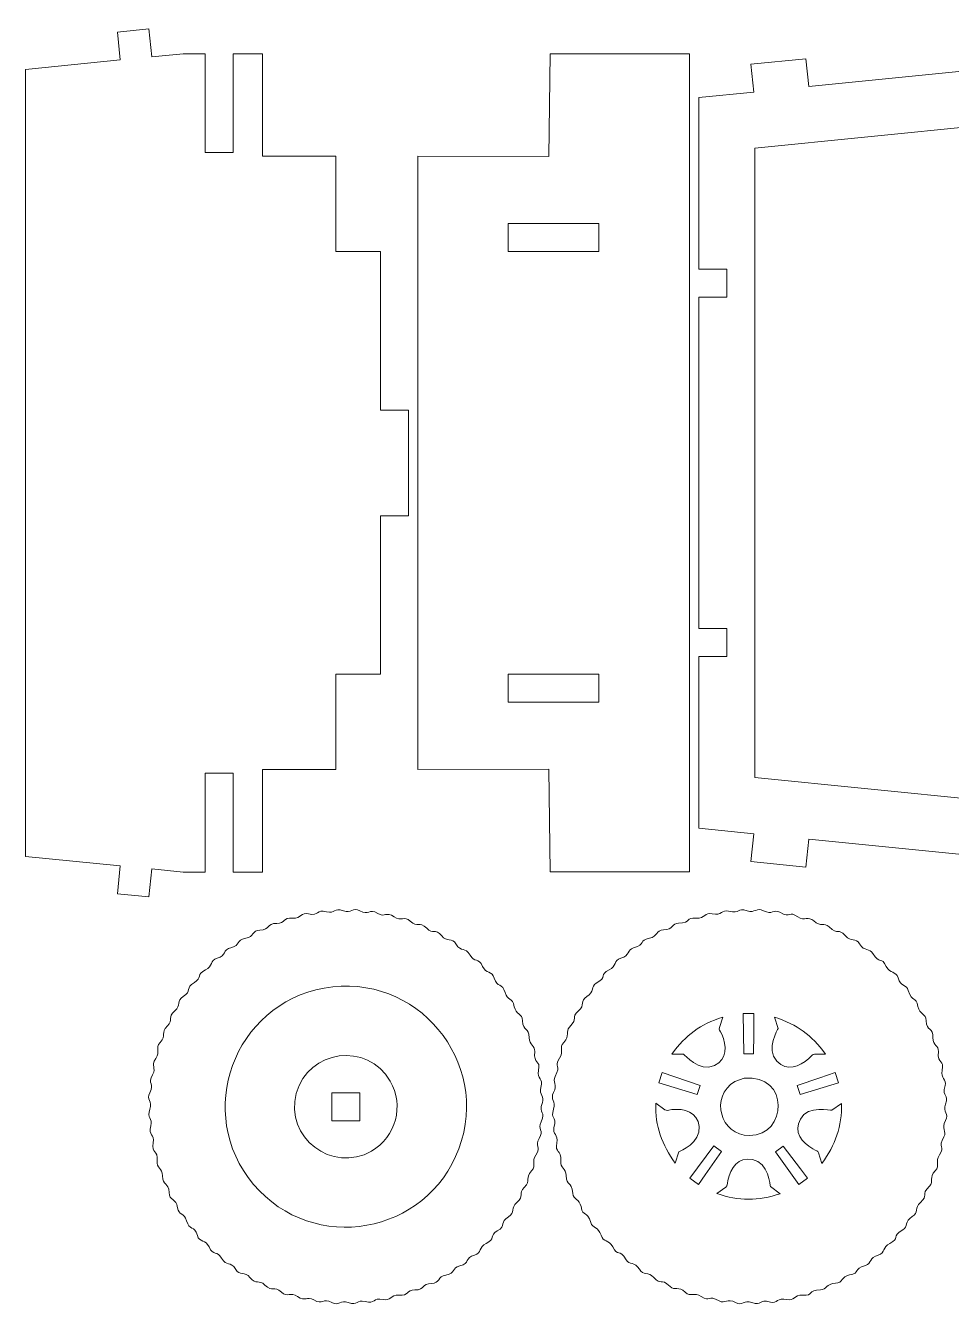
# Model space of a CAD drawing. Header units: millimetres. Extents: x -218 to 218, y -305 to 305.
# Drawn here: x -217.7 to -118.4, y -131.9 to 5.5 of the extents above; entities that cross this region are included whole.
import ezdxf

# ---------------------------------------------------------------- set-up
doc = ezdxf.new("R2010")
doc.units = ezdxf.units.MM
doc.header["$MEASUREMENT"] = 0
doc.layers.add('Camada 1', color=7, linetype='Continuous')

msp = doc.modelspace()

# ---------------------------------------------------------------- linework, layer by layer
at = {"layer": 'Camada 1', "lineweight": 9}
for points, knots in [([(-179.6625, -64.1122), (-179.6625, -64.1122), (-179.6625, -47.1127), (-179.6625, -47.1127), (-179.6625, -47.1127), (-179.6625, -47.1127), (-176.6624, -47.1127), (-176.6624, -47.1127), (-176.6624, -47.1127), (-176.6624, -47.1127), (-176.6624, -35.7797), (-176.6624, -35.7797), (-176.6624, -35.7797), (-176.6624, -35.7797), (-179.6625, -35.7797), (-179.6625, -35.7797), (-179.6625, -35.7797), (-179.6625, -35.7797), (-179.6625, -18.7802), (-179.6625, -18.7802), (-179.6625, -18.7802), (-179.6625, -18.7802), (-184.444, -18.7802), (-184.444, -18.7802), (-184.444, -18.7802), (-184.444, -18.7802), (-184.444, -8.5514), (-184.444, -8.5514), (-184.444, -8.5514), (-184.444, -8.5514), (-192.3292, -8.5514), (-192.3292, -8.5514), (-192.3292, -8.5514), (-192.3292, -8.5514), (-192.3292, 2.4487), (-192.3292, 2.4487), (-192.3292, 2.4487), (-192.3292, 2.4487), (-195.4444, 2.4487), (-195.4444, 2.4487), (-195.4444, 2.4487), (-195.4444, 2.4487), (-195.4444, -8.166), (-195.4444, -8.166), (-195.4444, -8.166), (-195.4444, -8.166), (-198.4444, -8.166), (-198.4444, -8.166), (-198.4444, -8.166), (-198.4444, -8.166), (-198.4444, 2.4487), (-198.4444, 2.4487), (-198.4444, 2.4487), (-198.4444, 2.4487), (-200.8084, 2.4487), (-200.8084, 2.4487), (-200.8084, 2.4487), (-200.8084, 2.4487), (-204.1887, 2.1126), (-204.1887, 2.1126), (-204.1887, 2.1126), (-204.1887, 2.1126), (-204.4861, 5.1029), (-204.4861, 5.1029), (-204.4861, 5.1029), (-204.4861, 5.1029), (-207.8664, 4.7667), (-207.8664, 4.7667), (-207.8664, 4.7667), (-207.8664, 4.7667), (-207.569, 1.7763), (-207.569, 1.7763), (-207.569, 1.7763), (-207.569, 1.7763), (-217.71, 0.7677), (-217.71, 0.7677), (-217.71, 0.7677), (-217.71, 0.7677), (-217.71, -83.6602), (-217.71, -83.6602), (-217.71, -83.6602), (-217.71, -83.6602), (-207.569, -84.6687), (-207.569, -84.6687), (-207.569, -84.6687), (-207.569, -84.6687), (-207.8664, -87.6591), (-207.8664, -87.6591), (-207.8664, -87.6591), (-207.8664, -87.6591), (-204.4861, -87.9954), (-204.4861, -87.9954), (-204.4861, -87.9954), (-204.4861, -87.9954), (-204.1887, -85.005), (-204.1887, -85.005), (-204.1887, -85.005), (-204.1887, -85.005), (-200.8084, -85.3412), (-200.8084, -85.3412), (-200.8084, -85.3412), (-200.8084, -85.3412), (-198.4444, -85.3412), (-198.4444, -85.3412), (-198.4444, -85.3412), (-198.4444, -85.3412), (-198.4444, -74.7264), (-198.4444, -74.7264), (-198.4444, -74.7264), (-198.4444, -74.7264), (-195.4444, -74.7264), (-195.4444, -74.7264), (-195.4444, -74.7264), (-195.4444, -74.7264), (-195.4444, -85.3412), (-195.4444, -85.3412), (-195.4444, -85.3412), (-195.4444, -85.3412), (-192.3292, -85.3412), (-192.3292, -85.3412), (-192.3292, -85.3412), (-192.3292, -85.3412), (-192.3292, -74.3409), (-192.3292, -74.3409), (-192.3292, -74.3409), (-192.3292, -74.3409), (-184.444, -74.3409), (-184.444, -74.3409), (-184.444, -74.3409), (-184.444, -74.3409), (-184.444, -64.1122), (-184.444, -64.1122), (-184.444, -64.1122), (-184.444, -64.1122), (-179.6625, -64.1122), (-179.6625, -64.1122)], [0, 0, 0, 0, 0.02857143, 0.02857143, 0.02857143, 0.02857143, 0.05714286, 0.05714286, 0.05714286, 0.05714286, 0.08571429, 0.08571429, 0.08571429, 0.08571429, 0.11428571, 0.11428571, 0.11428571, 0.11428571, 0.14285714, 0.14285714, 0.14285714, 0.14285714, 0.17142857, 0.17142857, 0.17142857, 0.17142857, 0.2, 0.2, 0.2, 0.2, 0.22857143, 0.22857143, 0.22857143, 0.22857143, 0.25714286, 0.25714286, 0.25714286, 0.25714286, 0.28571429, 0.28571429, 0.28571429, 0.28571429, 0.31428571, 0.31428571, 0.31428571, 0.31428571, 0.34285714, 0.34285714, 0.34285714, 0.34285714, 0.37142857, 0.37142857, 0.37142857, 0.37142857, 0.4, 0.4, 0.4, 0.4, 0.42857143, 0.42857143, 0.42857143, 0.42857143, 0.45714286, 0.45714286, 0.45714286, 0.45714286, 0.48571429, 0.48571429, 0.48571429, 0.48571429, 0.51428571, 0.51428571, 0.51428571, 0.51428571, 0.54285714, 0.54285714, 0.54285714, 0.54285714, 0.57142857, 0.57142857, 0.57142857, 0.57142857, 0.6, 0.6, 0.6, 0.6, 0.62857143, 0.62857143, 0.62857143, 0.62857143, 0.65714286, 0.65714286, 0.65714286, 0.65714286, 0.68571429, 0.68571429, 0.68571429, 0.68571429, 0.71428571, 0.71428571, 0.71428571, 0.71428571, 0.74285714, 0.74285714, 0.74285714, 0.74285714, 0.77142857, 0.77142857, 0.77142857, 0.77142857, 0.8, 0.8, 0.8, 0.8, 0.82857143, 0.82857143, 0.82857143, 0.82857143, 0.85714286, 0.85714286, 0.85714286, 0.85714286, 0.88571429, 0.88571429, 0.88571429, 0.88571429, 0.91428571, 0.91428571, 0.91428571, 0.91428571, 0.94285714, 0.94285714, 0.94285714, 0.94285714, 1, 1, 1, 1]), ([(-75.0229, -67.1122), (-75.0229, -67.1122), (-75.0229, -64.1122), (-75.0229, -64.1122), (-75.0229, -64.1122), (-75.0229, -64.1122), (-66.9587, -64.1122), (-66.9587, -64.1122), (-66.9587, -64.1122), (-66.9587, -64.1122), (-66.9587, -18.7803), (-66.9587, -18.7803), (-66.9587, -18.7803), (-66.9587, -18.7803), (-75.0229, -18.7803), (-75.0229, -18.7803), (-75.0229, -18.7803), (-75.0229, -18.7803), (-75.0229, -15.7802), (-75.0229, -15.7802), (-75.0229, -15.7802), (-75.0229, -15.7802), (-66.9587, -15.7802), (-66.9587, -15.7802), (-66.9587, -15.7802), (-66.9587, -15.7802), (-66.9586, 2.4597), (-66.9586, 2.4597), (-66.9586, 2.4597), (-66.9586, 2.4597), (-71.4412, 2.4597), (-71.4412, 2.4597), (-71.4412, 2.4597), (-71.4412, 2.4597), (-71.4412, 5.4597), (-71.4412, 5.4597), (-71.4412, 5.4597), (-71.4412, 5.4597), (-75.9237, 5.4597), (-75.9237, 5.4597), (-75.9237, 5.4597), (-75.9237, 5.4597), (-75.9237, 2.4597), (-75.9237, 2.4597), (-75.9237, 2.4597), (-75.9237, 2.4597), (-89.3713, 2.4597), (-89.3713, 2.4597), (-89.3713, 2.4597), (-89.3713, 2.4597), (-89.3713, 5.4597), (-89.3713, 5.4597), (-89.3713, 5.4597), (-89.3713, 5.4597), (-93.8538, 5.4597), (-93.8538, 5.4597), (-93.8538, 5.4597), (-93.8538, 5.4597), (-93.8538, 2.4597), (-93.8538, 2.4597), (-93.8538, 2.4597), (-93.8538, 2.4597), (-98.3364, 2.4597), (-98.3364, 2.4597), (-98.3364, 2.4597), (-98.3364, 2.4597), (-104.2365, 1.8708), (-104.2365, 1.8708), (-104.2365, 1.8708), (-104.2365, 1.8708), (-104.5345, 4.8561), (-104.5345, 4.8561), (-104.5345, 4.8561), (-104.5345, 4.8561), (-110.4348, 4.2671), (-110.4348, 4.2671), (-110.4348, 4.2671), (-110.4348, 4.2671), (-110.1368, 1.2819), (-110.1368, 1.2819), (-110.1368, 1.2819), (-110.1368, 1.2819), (-133.7377, -1.0738), (-133.7377, -1.0738), (-133.7377, -1.0738), (-133.7377, -1.0738), (-134.0357, 1.9115), (-134.0357, 1.9115), (-134.0357, 1.9115), (-134.0357, 1.9115), (-139.9359, 1.3225), (-139.9359, 1.3225), (-139.9359, 1.3225), (-139.9359, 1.3225), (-139.638, -1.6627), (-139.638, -1.6627), (-139.638, -1.6627), (-139.638, -1.6627), (-145.5382, -2.2516), (-145.5382, -2.2516), (-145.5382, -2.2516), (-145.5382, -2.2516), (-145.5382, -20.6681), (-145.5382, -20.6681), (-145.5382, -20.6681), (-145.5382, -20.6681), (-142.5382, -20.6681), (-142.5382, -20.6681), (-142.5382, -20.6681), (-142.5382, -20.6681), (-142.5382, -23.6681), (-142.5382, -23.6681), (-142.5382, -23.6681), (-142.5382, -23.6681), (-145.5382, -23.6681), (-145.5382, -23.6681), (-145.5382, -23.6681), (-145.5382, -23.6681), (-145.5382, -59.2244), (-145.5382, -59.2244), (-145.5382, -59.2244), (-145.5382, -59.2244), (-142.5382, -59.2244), (-142.5382, -59.2244), (-142.5382, -59.2244), (-142.5382, -59.2244), (-142.5382, -62.2244), (-142.5382, -62.2244), (-142.5382, -62.2244), (-142.5382, -62.2244), (-145.5382, -62.2244), (-145.5382, -62.2244), (-145.5382, -62.2244), (-145.5382, -62.2244), (-145.5382, -80.6409), (-145.5382, -80.6409), (-145.5382, -80.6409), (-145.5382, -80.6409), (-139.638, -81.2298), (-139.638, -81.2298), (-139.638, -81.2298), (-139.638, -81.2298), (-139.9359, -84.215), (-139.9359, -84.215), (-139.9359, -84.215), (-139.9359, -84.215), (-134.0357, -84.8039), (-134.0357, -84.8039), (-134.0357, -84.8039), (-134.0357, -84.8039), (-133.7377, -81.8187), (-133.7377, -81.8187), (-133.7377, -81.8187), (-133.7377, -81.8187), (-110.1368, -84.1744), (-110.1368, -84.1744), (-110.1368, -84.1744), (-110.1368, -84.1744), (-110.4348, -87.1596), (-110.4348, -87.1596), (-110.4348, -87.1596), (-110.4348, -87.1596), (-104.5345, -87.7485), (-104.5345, -87.7485), (-104.5345, -87.7485), (-104.5345, -87.7485), (-104.2365, -84.7633), (-104.2365, -84.7633), (-104.2365, -84.7633), (-104.2365, -84.7633), (-98.3364, -85.3522), (-98.3364, -85.3522), (-98.3364, -85.3522), (-98.3364, -85.3522), (-93.8538, -85.3522), (-93.8538, -85.3522), (-93.8538, -85.3522), (-93.8538, -85.3522), (-93.8538, -88.3523), (-93.8538, -88.3523), (-93.8538, -88.3523), (-93.8538, -88.3523), (-89.3713, -88.3523), (-89.3713, -88.3523), (-89.3713, -88.3523), (-89.3713, -88.3523), (-89.3713, -85.3522), (-89.3713, -85.3522), (-89.3713, -85.3522), (-89.3713, -85.3522), (-75.9237, -85.3522), (-75.9237, -85.3522), (-75.9237, -85.3522), (-75.9237, -85.3522), (-75.9237, -88.3523), (-75.9237, -88.3523), (-75.9237, -88.3523), (-75.9237, -88.3523), (-71.4412, -88.3523), (-71.4412, -88.3523), (-71.4412, -88.3523), (-71.4412, -88.3523), (-71.4412, -85.3522), (-71.4412, -85.3522), (-71.4412, -85.3522), (-71.4412, -85.3522), (-66.9586, -85.3522), (-66.9586, -85.3522), (-66.9586, -85.3522), (-66.9586, -85.3522), (-66.9587, -67.1122), (-66.9587, -67.1122), (-66.9587, -67.1122), (-66.9587, -67.1122), (-75.0229, -67.1122), (-75.0229, -67.1122)], [0, 0, 0, 0, 0.01818182, 0.01818182, 0.01818182, 0.01818182, 0.03636364, 0.03636364, 0.03636364, 0.03636364, 0.05454545, 0.05454545, 0.05454545, 0.05454545, 0.07272727, 0.07272727, 0.07272727, 0.07272727, 0.09090909, 0.09090909, 0.09090909, 0.09090909, 0.10909091, 0.10909091, 0.10909091, 0.10909091, 0.12727273, 0.12727273, 0.12727273, 0.12727273, 0.14545455, 0.14545455, 0.14545455, 0.14545455, 0.16363636, 0.16363636, 0.16363636, 0.16363636, 0.18181818, 0.18181818, 0.18181818, 0.18181818, 0.2, 0.2, 0.2, 0.2, 0.21818182, 0.21818182, 0.21818182, 0.21818182, 0.23636364, 0.23636364, 0.23636364, 0.23636364, 0.25454545, 0.25454545, 0.25454545, 0.25454545, 0.27272727, 0.27272727, 0.27272727, 0.27272727, 0.29090909, 0.29090909, 0.29090909, 0.29090909, 0.30909091, 0.30909091, 0.30909091, 0.30909091, 0.32727273, 0.32727273, 0.32727273, 0.32727273, 0.34545455, 0.34545455, 0.34545455, 0.34545455, 0.36363636, 0.36363636, 0.36363636, 0.36363636, 0.38181818, 0.38181818, 0.38181818, 0.38181818, 0.4, 0.4, 0.4, 0.4, 0.41818182, 0.41818182, 0.41818182, 0.41818182, 0.43636364, 0.43636364, 0.43636364, 0.43636364, 0.45454545, 0.45454545, 0.45454545, 0.45454545, 0.47272727, 0.47272727, 0.47272727, 0.47272727, 0.49090909, 0.49090909, 0.49090909, 0.49090909, 0.50909091, 0.50909091, 0.50909091, 0.50909091, 0.52727273, 0.52727273, 0.52727273, 0.52727273, 0.54545455, 0.54545455, 0.54545455, 0.54545455, 0.56363636, 0.56363636, 0.56363636, 0.56363636, 0.58181818, 0.58181818, 0.58181818, 0.58181818, 0.6, 0.6, 0.6, 0.6, 0.61818182, 0.61818182, 0.61818182, 0.61818182, 0.63636364, 0.63636364, 0.63636364, 0.63636364, 0.65454545, 0.65454545, 0.65454545, 0.65454545, 0.67272727, 0.67272727, 0.67272727, 0.67272727, 0.69090909, 0.69090909, 0.69090909, 0.69090909, 0.70909091, 0.70909091, 0.70909091, 0.70909091, 0.72727273, 0.72727273, 0.72727273, 0.72727273, 0.74545455, 0.74545455, 0.74545455, 0.74545455, 0.76363636, 0.76363636, 0.76363636, 0.76363636, 0.78181818, 0.78181818, 0.78181818, 0.78181818, 0.8, 0.8, 0.8, 0.8, 0.81818182, 0.81818182, 0.81818182, 0.81818182, 0.83636364, 0.83636364, 0.83636364, 0.83636364, 0.85454545, 0.85454545, 0.85454545, 0.85454545, 0.87272727, 0.87272727, 0.87272727, 0.87272727, 0.89090909, 0.89090909, 0.89090909, 0.89090909, 0.90909091, 0.90909091, 0.90909091, 0.90909091, 0.92727273, 0.92727273, 0.92727273, 0.92727273, 0.94545455, 0.94545455, 0.94545455, 0.94545455, 0.96363636, 0.96363636, 0.96363636, 0.96363636, 1, 1, 1, 1]), ([(-161.597, -8.5791), (-161.597, -8.5791), (-175.6624, -8.5515), (-175.6624, -8.5515), (-175.6624, -8.5515), (-175.6624, -8.5515), (-175.6624, -74.341), (-175.6624, -74.341), (-175.6624, -74.341), (-175.6624, -74.341), (-161.597, -74.3133), (-161.597, -74.3133), (-161.597, -74.3133), (-161.597, -74.3133), (-161.4812, -85.3136), (-161.4812, -85.3136), (-161.4812, -85.3136), (-161.4812, -85.3136), (-146.5382, -85.3136), (-146.5382, -85.3136), (-146.5382, -85.3136), (-146.5382, -85.3136), (-146.5382, 2.4211), (-146.5382, 2.4211), (-146.5382, 2.4211), (-146.5382, 2.4211), (-161.4812, 2.4211), (-161.4812, 2.4211), (-161.4812, 2.4211), (-161.4812, 2.4211), (-161.597, -8.5791), (-161.597, -8.5791)], [0, 0, 0, 0, 0.11111111, 0.11111111, 0.11111111, 0.11111111, 0.22222222, 0.22222222, 0.22222222, 0.22222222, 0.33333333, 0.33333333, 0.33333333, 0.33333333, 0.44444444, 0.44444444, 0.44444444, 0.44444444, 0.55555556, 0.55555556, 0.55555556, 0.55555556, 0.66666667, 0.66666667, 0.66666667, 0.66666667, 0.77777778, 0.77777778, 0.77777778, 0.77777778, 1, 1, 1, 1]), ([(-139.5382, -7.6827), (-139.5382, -7.6827), (-115.2888, -5.2623), (-115.2888, -5.2623), (-115.2888, -5.2623), (-115.2888, -5.2623), (-115.2888, -77.6302), (-115.2888, -77.6302), (-115.2888, -77.6302), (-115.2888, -77.6302), (-139.5382, -75.2098), (-139.5382, -75.2098), (-139.5382, -75.2098), (-139.5382, -75.2098), (-139.5382, -7.6827), (-139.5382, -7.6827)], [0, 0, 0, 0, 0.2, 0.2, 0.2, 0.2, 0.4, 0.4, 0.4, 0.4, 0.6, 0.6, 0.6, 0.6, 1, 1, 1, 1]), ([(-156.2465, -18.7805), (-156.2465, -18.7805), (-156.2465, -15.7804), (-156.2465, -15.7804), (-156.2465, -15.7804), (-156.2465, -15.7804), (-165.9545, -15.7804), (-165.9545, -15.7804), (-165.9545, -15.7804), (-165.9545, -15.7804), (-165.9544, -18.7805), (-165.9544, -18.7805), (-165.9544, -18.7805), (-165.9544, -18.7805), (-156.2465, -18.7805), (-156.2465, -18.7805)], [0, 0, 0, 0, 0.2, 0.2, 0.2, 0.2, 0.4, 0.4, 0.4, 0.4, 0.6, 0.6, 0.6, 0.6, 1, 1, 1, 1]), ([(-156.2465, -67.112), (-156.2465, -67.112), (-165.9545, -67.1119), (-165.9545, -67.1119), (-165.9545, -67.1119), (-165.9545, -67.1119), (-165.9544, -64.1119), (-165.9544, -64.1119), (-165.9544, -64.1119), (-165.9544, -64.1119), (-156.2465, -64.1119), (-156.2465, -64.1119), (-156.2465, -64.1119), (-156.2465, -64.1119), (-156.2465, -67.112), (-156.2465, -67.112)], [0, 0, 0, 0, 0.2, 0.2, 0.2, 0.2, 0.4, 0.4, 0.4, 0.4, 0.6, 0.6, 0.6, 0.6, 1, 1, 1, 1]), ([(-163.716, -103.1039), (-163.7201, -103.9183), (-163.0669, -103.9628), (-163.128, -104.6036), (-163.128, -104.6036), (-163.2641, -106.0305), (-162.4774, -105.3877), (-162.7173, -106.6334), (-162.7173, -106.6334), (-162.9035, -107.6001), (-162.1789, -107.3801), (-162.4699, -108.4441), (-162.4699, -108.4441), (-162.6846, -109.229), (-162.0653, -109.4431), (-162.2905, -110.0458), (-162.2905, -110.0458), (-162.7923, -111.3889), (-161.8636, -110.9713), (-162.4198, -112.1131), (-162.4198, -112.1131), (-162.85, -112.9962), (-162.0928, -112.9732), (-162.648, -113.9251), (-162.648, -113.9251), (-163.1254, -114.7437), (-162.385, -114.7865), (-163.0199, -115.69), (-163.0199, -115.69), (-163.5354, -116.4235), (-162.8822, -116.7869), (-163.4642, -117.3929), (-163.4642, -117.3929), (-164.2567, -118.218), (-163.4269, -118.368), (-164.2394, -119.1736), (-164.2394, -119.1736), (-164.9118, -119.8403), (-164.209, -120.073), (-165.0541, -120.7818), (-165.0541, -120.7818), (-165.7418, -121.3586), (-165.2071, -121.8782), (-165.9252, -122.312), (-165.9252, -122.312), (-166.9042, -122.9034), (-166.1413, -123.2656), (-167.1366, -123.8315), (-167.1366, -123.8315), (-167.9577, -124.2983), (-167.3392, -124.7118), (-168.3399, -125.1739), (-168.3399, -125.1739), (-169.1509, -125.5484), (-168.769, -126.1934), (-169.5757, -126.4264), (-169.5757, -126.4264), (-170.6726, -126.7432), (-170.0336, -127.2941), (-171.1389, -127.5807), (-171.1389, -127.5807), (-172.051, -127.8172), (-171.5624, -128.3778), (-172.6482, -128.5661), (-172.6482, -128.5661), (-173.5289, -128.7188), (-173.326, -129.438), (-174.1654, -129.4563), (-174.1654, -129.4563), (-175.3075, -129.4812), (-174.8308, -130.1723), (-175.975, -130.1662), (-175.975, -130.1662), (-176.9228, -130.1611), (-176.5866, -130.8251), (-177.6885, -130.7272), (-177.6885, -130.7272), (-178.5818, -130.6478), (-178.5674, -131.394), (-179.3841, -131.1947), (-179.3841, -131.1947), (-180.496, -130.9233), (-180.2124, -131.7142), (-181.3153, -131.4125), (-181.3153, -131.4125), (-182.2294, -131.1625), (-182.0782, -131.8901), (-183.1162, -131.5103), (-183.1162, -131.5103), (-183.9585, -131.2021), (-184.1371, -131.9271), (-184.8755, -131.5224), (-184.8755, -131.5224), (-185.88, -130.9718), (-185.8076, -131.8105), (-186.7963, -131.2342), (-186.7963, -131.2342), (-187.6146, -130.7572), (-187.6586, -131.4968), (-188.5612, -130.8625), (-188.5612, -130.8625), (-189.2946, -130.3471), (-189.6584, -130.9999), (-190.264, -130.4182), (-190.264, -130.4182), (-191.0887, -129.6261), (-191.2392, -130.4554), (-192.0448, -129.6429), (-192.0448, -129.6429), (-192.7107, -128.9713), (-192.9475, -129.6718), (-193.653, -128.8284), (-193.653, -128.8284), (-194.2275, -128.1416), (-194.7502, -128.6746), (-195.1831, -127.9571), (-195.1831, -127.9571), (-195.7735, -126.9785), (-196.1366, -127.7412), (-196.7026, -126.7457), (-196.7026, -126.7457), (-197.1695, -125.9245), (-197.5801, -126.5449), (-198.0452, -125.5423), (-198.0452, -125.5423), (-198.4222, -124.7295), (-199.0644, -125.1137), (-199.2976, -124.3067), (-199.2976, -124.3067), (-199.6145, -123.2099), (-200.1652, -123.8488), (-200.4518, -122.7436), (-200.4518, -122.7436), (-200.6672, -121.913), (-201.3124, -122.1463), (-201.4202, -121.3574), (-201.4202, -121.3574), (-201.5672, -120.282), (-202.3082, -120.6007), (-202.3275, -119.7169), (-202.3275, -119.7169), (-202.3524, -118.5749), (-203.0434, -119.0521), (-203.0373, -117.9074), (-203.0373, -117.9074), (-203.0327, -117.0457), (-203.7134, -117.1092), (-203.6141, -116.3172), (-203.6141, -116.3172), (-203.4675, -115.1476), (-204.2774, -115.5495), (-204.0362, -114.3778), (-204.0362, -114.3778), (-203.8428, -113.4387), (-204.5733, -113.6257), (-204.2837, -112.5671), (-204.2837, -112.5671), (-204.0339, -111.6537), (-204.762, -111.8013), (-204.3816, -110.7661), (-204.3816, -110.7661), (-204.0733, -109.9271), (-204.7983, -109.7438), (-204.3937, -109.0069), (-204.3937, -109.0069), (-203.843, -108.0039), (-204.6815, -108.0742), (-204.1056, -107.0861), (-204.1056, -107.0861), (-203.6283, -106.2673), (-204.3684, -106.2241), (-203.7338, -105.3211), (-203.7338, -105.3211), (-203.2178, -104.5868), (-203.8719, -104.2253), (-203.2891, -103.6182), (-203.2891, -103.6182), (-202.4978, -102.794), (-203.3265, -102.6422), (-202.5142, -101.8375), (-202.5142, -101.8375), (-201.8419, -101.1715), (-202.5443, -100.9378), (-201.6995, -100.2292), (-201.6995, -100.2292), (-201.0121, -99.6526), (-201.5468, -99.1338), (-200.8285, -98.6991), (-200.8285, -98.6991), (-199.8481, -98.1058), (-200.6124, -97.7448), (-199.617, -97.1797), (-199.617, -97.1797), (-198.797, -96.7142), (-199.4106, -96.2975), (-198.4136, -95.8371), (-198.4136, -95.8371), (-197.6032, -95.4629), (-197.9844, -94.8175), (-197.1779, -94.5845), (-197.1779, -94.5845), (-196.0796, -94.2672), (-196.7211, -93.7177), (-195.6145, -93.4304), (-195.6145, -93.4304), (-194.7022, -93.1935), (-195.1915, -92.6335), (-194.1053, -92.445), (-194.1053, -92.445), (-193.2256, -92.2923), (-193.4257, -91.572), (-192.5879, -91.555), (-192.5879, -91.555), (-191.4484, -91.5319), (-191.9226, -90.8387), (-190.7786, -90.8448), (-190.7786, -90.8448), (-189.8306, -90.8499), (-190.1668, -90.1858), (-189.0651, -90.2837), (-189.0651, -90.2837), (-188.1712, -90.3631), (-188.1875, -89.6171), (-187.3692, -89.8168), (-187.3692, -89.8168), (-186.2566, -90.0884), (-186.5422, -89.2966), (-185.438, -89.5986), (-185.438, -89.5986), (-184.5244, -89.8485), (-184.6731, -89.1201), (-183.6373, -89.5007), (-183.6373, -89.5007), (-182.7982, -89.809), (-182.6162, -89.0839), (-181.878, -89.4885), (-181.878, -89.4885), (-180.8734, -90.0392), (-180.9462, -89.2009), (-179.9573, -89.7768), (-179.9573, -89.7768), (-179.1388, -90.2535), (-179.095, -89.5141), (-178.1923, -90.1485), (-178.1923, -90.1485), (-177.4579, -90.6646), (-177.0964, -90.01), (-176.4893, -90.5931), (-176.4893, -90.5931), (-175.6652, -91.3846), (-175.5139, -90.5559), (-174.7085, -91.3682), (-174.7085, -91.3682), (-174.0424, -92.0401), (-173.8091, -91.3379), (-173.1003, -92.1829), (-173.1003, -92.1829), (-172.5233, -92.8709), (-172.004, -92.3354), (-171.5704, -93.054), (-171.5704, -93.054), (-170.9804, -94.0319), (-170.6178, -93.27), (-170.0509, -94.2653), (-170.0509, -94.2653), (-169.5827, -95.0873), (-169.1706, -94.4676), (-168.7083, -95.4688), (-168.7083, -95.4688), (-168.3342, -96.2791), (-167.6885, -95.8979), (-167.4558, -96.7046), (-167.4558, -96.7046), (-167.1392, -97.8021), (-166.5909, -97.1598), (-166.3018, -98.2677), (-166.3018, -98.2677), (-166.0636, -99.1802), (-165.5036, -98.6957), (-165.3162, -99.7768), (-165.3162, -99.7768), (-165.1638, -100.656), (-164.4429, -100.4573), (-164.4259, -101.2941), (-164.4259, -101.2941), (-164.4028, -102.4344), (-163.7111, -101.9583), (-163.716, -103.1039)], [0, 0, 0, 0, 0.01369863, 0.01369863, 0.01369863, 0.01369863, 0.02739726, 0.02739726, 0.02739726, 0.02739726, 0.04109589, 0.04109589, 0.04109589, 0.04109589, 0.05479452, 0.05479452, 0.05479452, 0.05479452, 0.06849315, 0.06849315, 0.06849315, 0.06849315, 0.08219178, 0.08219178, 0.08219178, 0.08219178, 0.09589041, 0.09589041, 0.09589041, 0.09589041, 0.10958904, 0.10958904, 0.10958904, 0.10958904, 0.12328767, 0.12328767, 0.12328767, 0.12328767, 0.1369863, 0.1369863, 0.1369863, 0.1369863, 0.15068493, 0.15068493, 0.15068493, 0.15068493, 0.16438356, 0.16438356, 0.16438356, 0.16438356, 0.17808219, 0.17808219, 0.17808219, 0.17808219, 0.19178082, 0.19178082, 0.19178082, 0.19178082, 0.20547945, 0.20547945, 0.20547945, 0.20547945, 0.21917808, 0.21917808, 0.21917808, 0.21917808, 0.23287671, 0.23287671, 0.23287671, 0.23287671, 0.24657534, 0.24657534, 0.24657534, 0.24657534, 0.26027397, 0.26027397, 0.26027397, 0.26027397, 0.2739726, 0.2739726, 0.2739726, 0.2739726, 0.28767123, 0.28767123, 0.28767123, 0.28767123, 0.30136986, 0.30136986, 0.30136986, 0.30136986, 0.31506849, 0.31506849, 0.31506849, 0.31506849, 0.32876712, 0.32876712, 0.32876712, 0.32876712, 0.34246575, 0.34246575, 0.34246575, 0.34246575, 0.35616438, 0.35616438, 0.35616438, 0.35616438, 0.36986301, 0.36986301, 0.36986301, 0.36986301, 0.38356164, 0.38356164, 0.38356164, 0.38356164, 0.39726027, 0.39726027, 0.39726027, 0.39726027, 0.4109589, 0.4109589, 0.4109589, 0.4109589, 0.42465753, 0.42465753, 0.42465753, 0.42465753, 0.43835616, 0.43835616, 0.43835616, 0.43835616, 0.45205479, 0.45205479, 0.45205479, 0.45205479, 0.46575342, 0.46575342, 0.46575342, 0.46575342, 0.47945205, 0.47945205, 0.47945205, 0.47945205, 0.49315068, 0.49315068, 0.49315068, 0.49315068, 0.50684932, 0.50684932, 0.50684932, 0.50684932, 0.52054795, 0.52054795, 0.52054795, 0.52054795, 0.53424658, 0.53424658, 0.53424658, 0.53424658, 0.54794521, 0.54794521, 0.54794521, 0.54794521, 0.56164384, 0.56164384, 0.56164384, 0.56164384, 0.57534247, 0.57534247, 0.57534247, 0.57534247, 0.5890411, 0.5890411, 0.5890411, 0.5890411, 0.60273973, 0.60273973, 0.60273973, 0.60273973, 0.61643836, 0.61643836, 0.61643836, 0.61643836, 0.63013699, 0.63013699, 0.63013699, 0.63013699, 0.64383562, 0.64383562, 0.64383562, 0.64383562, 0.65753425, 0.65753425, 0.65753425, 0.65753425, 0.67123288, 0.67123288, 0.67123288, 0.67123288, 0.68493151, 0.68493151, 0.68493151, 0.68493151, 0.69863014, 0.69863014, 0.69863014, 0.69863014, 0.71232877, 0.71232877, 0.71232877, 0.71232877, 0.7260274, 0.7260274, 0.7260274, 0.7260274, 0.73972603, 0.73972603, 0.73972603, 0.73972603, 0.75342466, 0.75342466, 0.75342466, 0.75342466, 0.76712329, 0.76712329, 0.76712329, 0.76712329, 0.78082192, 0.78082192, 0.78082192, 0.78082192, 0.79452055, 0.79452055, 0.79452055, 0.79452055, 0.80821918, 0.80821918, 0.80821918, 0.80821918, 0.82191781, 0.82191781, 0.82191781, 0.82191781, 0.83561644, 0.83561644, 0.83561644, 0.83561644, 0.84931507, 0.84931507, 0.84931507, 0.84931507, 0.8630137, 0.8630137, 0.8630137, 0.8630137, 0.87671233, 0.87671233, 0.87671233, 0.87671233, 0.89041096, 0.89041096, 0.89041096, 0.89041096, 0.90410959, 0.90410959, 0.90410959, 0.90410959, 0.91780822, 0.91780822, 0.91780822, 0.91780822, 0.93150685, 0.93150685, 0.93150685, 0.93150685, 0.94520548, 0.94520548, 0.94520548, 0.94520548, 0.95890411, 0.95890411, 0.95890411, 0.95890411, 0.97260274, 0.97260274, 0.97260274, 0.97260274, 1, 1, 1, 1]), ([(-120.4311, -103.0942), (-120.3816, -104.006), (-119.7924, -103.9219), (-119.843, -104.594), (-119.843, -104.594), (-119.954, -106.0647), (-119.1925, -105.3783), (-119.4325, -106.6238), (-119.4325, -106.6238), (-119.5926, -107.4548), (-118.9571, -107.591), (-119.122, -108.2327), (-119.122, -108.2327), (-119.4791, -109.6222), (-118.6786, -109.0741), (-119.087, -110.2355), (-119.087, -110.2355), (-119.3888, -111.0937), (-118.6715, -111.2599), (-119.0749, -111.9946), (-119.0749, -111.9946), (-119.5625, -112.8826), (-118.9059, -113.1243), (-119.2501, -113.7368), (-119.2501, -113.7368), (-119.9538, -114.9886), (-119.0397, -114.6638), (-119.735, -115.6804), (-119.735, -115.6804), (-120.2486, -116.4313), (-119.5994, -116.7793), (-120.1793, -117.3833), (-120.1793, -117.3833), (-120.8818, -118.115), (-120.3071, -118.5164), (-120.7993, -119.0205), (-120.7993, -119.0205), (-121.8024, -120.048), (-120.8358, -119.9678), (-121.7692, -120.7722), (-121.7692, -120.7722), (-122.4603, -121.3679), (-121.9243, -121.8693), (-122.6404, -122.3024), (-122.6404, -122.3024), (-123.508, -122.8271), (-123.0572, -123.3654), (-123.6642, -123.7237), (-123.6642, -123.7237), (-124.8994, -124.4529), (-123.9427, -124.631), (-125.0551, -125.1643), (-125.0551, -125.1643), (-125.8755, -125.5576), (-125.4854, -126.183), (-126.2909, -126.4168), (-126.2909, -126.4168), (-127.2649, -126.6995), (-126.9683, -127.3356), (-127.6475, -127.5248), (-127.6475, -127.5248), (-129.0298, -127.9098), (-128.1506, -128.3276), (-129.3632, -128.5564), (-129.3632, -128.5564), (-130.258, -128.7253), (-130.0432, -129.4279), (-130.8804, -129.4466), (-130.8804, -129.4466), (-131.892, -129.4692), (-131.7766, -130.1584), (-132.4787, -130.1652), (-132.4787, -130.1652), (-133.9124, -130.179), (-133.1731, -130.8108), (-134.4035, -130.7175), (-134.4035, -130.7175), (-135.3109, -130.6487), (-135.2854, -131.3835), (-136.0992, -131.185), (-136.0992, -131.185), (-137.0836, -130.9448), (-137.1483, -131.6406), (-137.8287, -131.4658), (-137.8287, -131.4658), (-139.218, -131.1088), (-138.6687, -131.9095), (-139.8314, -131.5007), (-139.8314, -131.5007), (-140.6898, -131.1989), (-140.8567, -131.9162), (-141.5905, -131.5128), (-141.5905, -131.5128), (-142.4776, -131.0251), (-142.7202, -131.6819), (-143.3328, -131.3374), (-143.3328, -131.3374), (-144.5834, -130.6342), (-144.2598, -131.5477), (-145.2763, -130.8529), (-145.2763, -130.8529), (-146.0281, -130.339), (-146.3747, -130.9884), (-146.9792, -130.4085), (-146.9792, -130.4085), (-147.7107, -129.7066), (-148.1133, -130.2804), (-148.6164, -129.7885), (-148.6164, -129.7885), (-149.6413, -128.7865), (-149.5657, -129.7507), (-150.3682, -128.8187), (-150.3682, -128.8187), (-150.9632, -128.1278), (-151.465, -128.6633), (-151.8983, -127.9474), (-151.8983, -127.9474), (-152.4239, -127.0789), (-152.9609, -127.5311), (-153.3196, -126.9236), (-153.3196, -126.9236), (-154.0487, -125.6885), (-154.2267, -126.6451), (-154.7603, -125.5327), (-154.7603, -125.5327), (-155.1537, -124.7125), (-155.779, -125.1021), (-156.0127, -124.297), (-156.0127, -124.297), (-156.2954, -123.3232), (-156.9311, -123.62), (-157.1206, -122.9403), (-157.1206, -122.9403), (-157.5064, -121.5565), (-157.9229, -122.4389), (-158.1523, -121.2244), (-158.1523, -121.2244), (-158.3121, -120.3783), (-158.9872, -120.4975), (-159.0403, -119.8035), (-159.0403, -119.8035), (-159.1525, -118.3375), (-159.7442, -119.1308), (-159.7525, -117.8978), (-159.7525, -117.8978), (-159.7581, -117.0703), (-160.3903, -117.0555), (-160.3407, -116.3977), (-160.3407, -116.3977), (-160.2297, -114.927), (-160.9916, -115.6134), (-160.7514, -114.3681), (-160.7514, -114.3681), (-160.5914, -113.5382), (-161.2263, -113.4006), (-161.0618, -112.7591), (-161.0618, -112.7591), (-160.7051, -111.3682), (-161.5058, -111.9195), (-161.0967, -110.7565), (-161.0967, -110.7565), (-160.7949, -109.8988), (-161.5121, -109.7315), (-161.1089, -108.9972), (-161.1089, -108.9972), (-160.621, -108.1087), (-161.278, -107.868), (-160.9335, -107.2551), (-160.9335, -107.2551), (-160.2304, -106.0042), (-161.1438, -106.3272), (-160.4489, -105.3114), (-160.4489, -105.3114), (-159.9349, -104.5601), (-160.5847, -104.2135), (-160.0043, -103.6086), (-160.0043, -103.6086), (-159.3026, -102.8772), (-159.8766, -102.4748), (-159.3845, -101.9713), (-159.3845, -101.9713), (-158.3816, -100.9452), (-159.3474, -101.0233), (-158.4146, -100.2196), (-158.4146, -100.2196), (-157.7239, -99.6246), (-158.2596, -99.123), (-157.5436, -98.6895), (-157.5436, -98.6895), (-156.6747, -98.1635), (-157.1272, -97.627), (-156.5195, -97.2682), (-156.5195, -97.2682), (-155.2846, -96.539), (-156.241, -96.3605), (-155.1288, -95.8274), (-155.1288, -95.8274), (-154.309, -95.4344), (-154.698, -94.8085), (-153.8929, -94.5749), (-153.8929, -94.5749), (-152.9181, -94.292), (-153.216, -93.6566), (-152.5362, -93.467), (-152.5362, -93.467), (-151.1531, -93.0812), (-152.0328, -92.6636), (-150.8204, -92.4353), (-150.8204, -92.4353), (-149.9262, -92.2669), (-150.1407, -91.5641), (-149.303, -91.5453), (-149.303, -91.5453), (-148.2898, -91.5226), (-148.408, -90.8331), (-147.7049, -90.8265), (-147.7049, -90.8265), (-146.272, -90.8131), (-147.01, -90.1806), (-145.7803, -90.2741), (-145.7803, -90.2741), (-144.8728, -90.3431), (-144.898, -89.6078), (-144.0844, -89.8072), (-144.0844, -89.8072), (-143.1016, -90.0481), (-143.0359, -89.3513), (-142.3548, -89.5259), (-142.3548, -89.5259), (-140.963, -89.8826), (-141.5158, -89.0817), (-140.3523, -89.4911), (-140.3523, -89.4911), (-139.4947, -89.7928), (-139.3279, -89.0754), (-138.5932, -89.4789), (-138.5932, -89.4789), (-137.7051, -89.9666), (-137.464, -89.3102), (-136.851, -89.6544), (-136.851, -89.6544), (-135.5992, -90.3573), (-135.9244, -89.444), (-134.9075, -90.1389), (-134.9075, -90.1389), (-134.1558, -90.6526), (-133.8094, -90.003), (-133.2045, -90.5834), (-133.2045, -90.5834), (-132.4732, -91.2851), (-132.0705, -90.7114), (-131.5669, -91.2034), (-131.5669, -91.2034), (-130.541, -92.2058), (-130.6199, -91.24), (-129.8155, -92.1733), (-129.8155, -92.1733), (-129.2202, -92.864), (-128.7185, -92.3283), (-128.2854, -93.0444), (-128.2854, -93.0444), (-127.7608, -93.9119), (-127.2227, -93.4612), (-126.864, -94.0684), (-126.864, -94.0684), (-126.1336, -95.3042), (-125.9577, -94.346), (-125.4234, -95.4592), (-125.4234, -95.4592), (-125.0299, -96.2791), (-124.404, -95.8902), (-124.1709, -96.695), (-124.1709, -96.695), (-123.8888, -97.6689), (-123.2524, -97.3721), (-123.0632, -98.0516), (-123.0632, -98.0516), (-122.6791, -99.4314), (-122.2593, -98.5579), (-122.0313, -99.7672), (-122.0313, -99.7672), (-121.8627, -100.6613), (-121.1594, -100.4483), (-121.1411, -101.2844), (-121.1411, -101.2844), (-121.1164, -102.4101), (-120.3867, -102.016), (-120.4311, -103.0942)], [0, 0, 0, 0, 0.01369863, 0.01369863, 0.01369863, 0.01369863, 0.02739726, 0.02739726, 0.02739726, 0.02739726, 0.04109589, 0.04109589, 0.04109589, 0.04109589, 0.05479452, 0.05479452, 0.05479452, 0.05479452, 0.06849315, 0.06849315, 0.06849315, 0.06849315, 0.08219178, 0.08219178, 0.08219178, 0.08219178, 0.09589041, 0.09589041, 0.09589041, 0.09589041, 0.10958904, 0.10958904, 0.10958904, 0.10958904, 0.12328767, 0.12328767, 0.12328767, 0.12328767, 0.1369863, 0.1369863, 0.1369863, 0.1369863, 0.15068493, 0.15068493, 0.15068493, 0.15068493, 0.16438356, 0.16438356, 0.16438356, 0.16438356, 0.17808219, 0.17808219, 0.17808219, 0.17808219, 0.19178082, 0.19178082, 0.19178082, 0.19178082, 0.20547945, 0.20547945, 0.20547945, 0.20547945, 0.21917808, 0.21917808, 0.21917808, 0.21917808, 0.23287671, 0.23287671, 0.23287671, 0.23287671, 0.24657534, 0.24657534, 0.24657534, 0.24657534, 0.26027397, 0.26027397, 0.26027397, 0.26027397, 0.2739726, 0.2739726, 0.2739726, 0.2739726, 0.28767123, 0.28767123, 0.28767123, 0.28767123, 0.30136986, 0.30136986, 0.30136986, 0.30136986, 0.31506849, 0.31506849, 0.31506849, 0.31506849, 0.32876712, 0.32876712, 0.32876712, 0.32876712, 0.34246575, 0.34246575, 0.34246575, 0.34246575, 0.35616438, 0.35616438, 0.35616438, 0.35616438, 0.36986301, 0.36986301, 0.36986301, 0.36986301, 0.38356164, 0.38356164, 0.38356164, 0.38356164, 0.39726027, 0.39726027, 0.39726027, 0.39726027, 0.4109589, 0.4109589, 0.4109589, 0.4109589, 0.42465753, 0.42465753, 0.42465753, 0.42465753, 0.43835616, 0.43835616, 0.43835616, 0.43835616, 0.45205479, 0.45205479, 0.45205479, 0.45205479, 0.46575342, 0.46575342, 0.46575342, 0.46575342, 0.47945205, 0.47945205, 0.47945205, 0.47945205, 0.49315068, 0.49315068, 0.49315068, 0.49315068, 0.50684932, 0.50684932, 0.50684932, 0.50684932, 0.52054795, 0.52054795, 0.52054795, 0.52054795, 0.53424658, 0.53424658, 0.53424658, 0.53424658, 0.54794521, 0.54794521, 0.54794521, 0.54794521, 0.56164384, 0.56164384, 0.56164384, 0.56164384, 0.57534247, 0.57534247, 0.57534247, 0.57534247, 0.5890411, 0.5890411, 0.5890411, 0.5890411, 0.60273973, 0.60273973, 0.60273973, 0.60273973, 0.61643836, 0.61643836, 0.61643836, 0.61643836, 0.63013699, 0.63013699, 0.63013699, 0.63013699, 0.64383562, 0.64383562, 0.64383562, 0.64383562, 0.65753425, 0.65753425, 0.65753425, 0.65753425, 0.67123288, 0.67123288, 0.67123288, 0.67123288, 0.68493151, 0.68493151, 0.68493151, 0.68493151, 0.69863014, 0.69863014, 0.69863014, 0.69863014, 0.71232877, 0.71232877, 0.71232877, 0.71232877, 0.7260274, 0.7260274, 0.7260274, 0.7260274, 0.73972603, 0.73972603, 0.73972603, 0.73972603, 0.75342466, 0.75342466, 0.75342466, 0.75342466, 0.76712329, 0.76712329, 0.76712329, 0.76712329, 0.78082192, 0.78082192, 0.78082192, 0.78082192, 0.79452055, 0.79452055, 0.79452055, 0.79452055, 0.80821918, 0.80821918, 0.80821918, 0.80821918, 0.82191781, 0.82191781, 0.82191781, 0.82191781, 0.83561644, 0.83561644, 0.83561644, 0.83561644, 0.84931507, 0.84931507, 0.84931507, 0.84931507, 0.8630137, 0.8630137, 0.8630137, 0.8630137, 0.87671233, 0.87671233, 0.87671233, 0.87671233, 0.89041096, 0.89041096, 0.89041096, 0.89041096, 0.90410959, 0.90410959, 0.90410959, 0.90410959, 0.91780822, 0.91780822, 0.91780822, 0.91780822, 0.93150685, 0.93150685, 0.93150685, 0.93150685, 0.94520548, 0.94520548, 0.94520548, 0.94520548, 0.95890411, 0.95890411, 0.95890411, 0.95890411, 0.97260274, 0.97260274, 0.97260274, 0.97260274, 1, 1, 1, 1]), ([(-185.701, -97.7835), (-175.7828, -96.0061), (-167.7872, -105.656), (-171.2554, -115.0172), (-171.2554, -115.0172), (-174.6674, -124.2267), (-186.8633, -126.4336), (-193.266, -118.8362), (-193.266, -118.8362), (-199.6987, -111.2031), (-195.364, -99.5156), (-185.701, -97.7835)], [0, 0, 0, 0, 0.25, 0.25, 0.25, 0.25, 0.5, 0.5, 0.5, 0.5, 1, 1, 1, 1]), ([(-143.3122, -102.0269), (-143.3794, -102.2919), (-143.281, -102.2603), (-143.0733, -102.7313), (-143.0733, -102.7313), (-142.5294, -103.9659), (-142.4361, -105.4306), (-143.8629, -106.0874), (-143.8629, -106.0874), (-145.4894, -106.8361), (-147.0549, -104.9176), (-147.1558, -104.8737), (-147.1558, -104.8737), (-147.1558, -104.8737), (-148.4272, -104.8638), (-148.4272, -104.8638), (-148.4272, -104.8638), (-146.8723, -102.7582), (-145.435, -101.7136), (-142.9502, -100.8906), (-142.9502, -100.8906), (-142.9502, -100.8906), (-143.3122, -102.0269), (-143.3122, -102.0269)], [0, 0, 0, 0, 0.14285714, 0.14285714, 0.14285714, 0.14285714, 0.28571429, 0.28571429, 0.28571429, 0.28571429, 0.42857143, 0.42857143, 0.42857143, 0.42857143, 0.57142857, 0.57142857, 0.57142857, 0.57142857, 0.71428571, 0.71428571, 0.71428571, 0.71428571, 1, 1, 1, 1]), ([(-139.6433, -102.7223), (-139.6433, -102.7223), (-139.6694, -104.8228), (-139.6694, -104.8228), (-139.6694, -104.8228), (-139.6694, -104.8228), (-140.6842, -104.8206), (-140.6842, -104.8206), (-140.6842, -104.8206), (-140.6842, -104.8206), (-140.7764, -100.5198), (-140.7764, -100.5198), (-140.7764, -100.5198), (-140.7764, -100.5198), (-139.6113, -100.5191), (-139.6113, -100.5191), (-139.6113, -100.5191), (-139.6113, -100.5191), (-139.6433, -102.7223), (-139.6433, -102.7223)], [0, 0, 0, 0, 0.16666667, 0.16666667, 0.16666667, 0.16666667, 0.33333333, 0.33333333, 0.33333333, 0.33333333, 0.5, 0.5, 0.5, 0.5, 0.66666667, 0.66666667, 0.66666667, 0.66666667, 1, 1, 1, 1]), ([(-133.1298, -104.8856), (-133.4025, -104.9034), (-133.3423, -104.9879), (-133.7257, -105.3304), (-133.7257, -105.3304), (-134.732, -106.2293), (-136.0959, -106.7707), (-137.1615, -105.6165), (-137.1615, -105.6165), (-138.3763, -104.301), (-137.0354, -102.2192), (-137.0248, -102.1097), (-137.0248, -102.1097), (-137.0248, -102.1097), (-137.409, -100.8956), (-137.409, -100.8956), (-137.409, -100.8956), (-134.9262, -101.7231), (-133.49, -102.7703), (-131.9392, -104.8785), (-131.9392, -104.8785), (-131.9392, -104.8785), (-133.1298, -104.8856), (-133.1298, -104.8856)], [0, 0, 0, 0, 0.14285714, 0.14285714, 0.14285714, 0.14285714, 0.28571429, 0.28571429, 0.28571429, 0.28571429, 0.42857143, 0.42857143, 0.42857143, 0.42857143, 0.57142857, 0.57142857, 0.57142857, 0.57142857, 0.71428571, 0.71428571, 0.71428571, 0.71428571, 1, 1, 1, 1]), ([(-180.6266, -115.2687), (-184.8555, -117.7098), (-189.953, -113.7986), (-188.6894, -109.0819), (-188.6894, -109.0819), (-187.4259, -104.3657), (-181.0548, -103.5269), (-178.6135, -107.7554), (-178.6135, -107.7554), (-177.0958, -110.3841), (-177.9978, -113.751), (-180.6266, -115.2687)], [0, 0, 0, 0, 0.25, 0.25, 0.25, 0.25, 0.5, 0.5, 0.5, 0.5, 1, 1, 1, 1]), ([(-148.1785, -108.4448), (-148.1785, -108.4448), (-149.8292, -107.9497), (-149.8292, -107.9497), (-149.8292, -107.9497), (-149.8292, -107.9497), (-149.47, -106.8412), (-149.47, -106.8412), (-149.47, -106.8412), (-149.47, -106.8412), (-145.3939, -108.2268), (-145.3939, -108.2268), (-145.3939, -108.2268), (-145.3939, -108.2268), (-145.7094, -109.1914), (-145.7094, -109.1914), (-145.7094, -109.1914), (-145.7094, -109.1914), (-148.1785, -108.4448), (-148.1785, -108.4448)], [0, 0, 0, 0, 0.16666667, 0.16666667, 0.16666667, 0.16666667, 0.33333333, 0.33333333, 0.33333333, 0.33333333, 0.5, 0.5, 0.5, 0.5, 0.66666667, 0.66666667, 0.66666667, 0.66666667, 1, 1, 1, 1]), ([(-140.6508, -107.4364), (-135.7632, -106.9984), (-136.0193, -113.6052), (-140.0919, -113.6052), (-140.0919, -113.6052), (-143.236, -113.6052), (-144.3734, -109.3972), (-141.6613, -107.8108), (-141.6613, -107.8108), (-141.6613, -107.8108), (-140.6508, -107.4364), (-140.6508, -107.4364)], [0, 0, 0, 0, 0.25, 0.25, 0.25, 0.25, 0.5, 0.5, 0.5, 0.5, 1, 1, 1, 1]), ([(-132.537, -107.4005), (-132.537, -107.4005), (-130.9105, -106.8306), (-130.9105, -106.8306), (-130.9105, -106.8306), (-130.9105, -106.8306), (-130.55, -107.9387), (-130.55, -107.9387), (-130.55, -107.9387), (-130.55, -107.9387), (-134.6621, -109.2136), (-134.6621, -109.2136), (-134.6621, -109.2136), (-134.6621, -109.2136), (-134.9735, -108.2479), (-134.9735, -108.2479), (-134.9735, -108.2479), (-134.9735, -108.2479), (-132.537, -107.4005), (-132.537, -107.4005)], [0, 0, 0, 0, 0.16666667, 0.16666667, 0.16666667, 0.16666667, 0.33333333, 0.33333333, 0.33333333, 0.33333333, 0.5, 0.5, 0.5, 0.5, 0.66666667, 0.66666667, 0.66666667, 0.66666667, 1, 1, 1, 1]), ([(-184.8767, -112.0055), (-184.8767, -112.0055), (-181.8766, -112.0055), (-181.8766, -112.0055), (-181.8766, -112.0055), (-181.8766, -112.0055), (-181.8766, -109.0054), (-181.8766, -109.0054), (-181.8766, -109.0054), (-181.8766, -109.0054), (-184.8767, -109.0054), (-184.8767, -109.0054), (-184.8767, -109.0054), (-184.8767, -109.0054), (-184.8767, -112.0055), (-184.8767, -112.0055)], [0, 0, 0, 0, 0.2, 0.2, 0.2, 0.2, 0.4, 0.4, 0.4, 0.4, 0.6, 0.6, 0.6, 0.6, 1, 1, 1, 1]), ([(-149.1772, -110.8279), (-148.9459, -110.9738), (-148.9441, -110.8695), (-148.4337, -110.8185), (-148.4337, -110.8185), (-147.0903, -110.6843), (-145.6658, -111.0588), (-145.4827, -112.6172), (-145.4827, -112.6172), (-145.2748, -114.3866), (-147.5823, -115.2779), (-147.6577, -115.363), (-147.6577, -115.363), (-147.6577, -115.363), (-148.0599, -116.5684), (-148.0599, -116.5684), (-148.0599, -116.5684), (-149.4841, -114.593), (-150.2184, -112.6096), (-150.1438, -110.1343), (-150.1438, -110.1343), (-150.1438, -110.1343), (-149.1772, -110.8279), (-149.1772, -110.8279)], [0, 0, 0, 0, 0.14285714, 0.14285714, 0.14285714, 0.14285714, 0.28571429, 0.28571429, 0.28571429, 0.28571429, 0.42857143, 0.42857143, 0.42857143, 0.42857143, 0.57142857, 0.57142857, 0.57142857, 0.57142857, 0.71428571, 0.71428571, 0.71428571, 0.71428571, 1, 1, 1, 1]), ([(-132.7019, -115.4528), (-132.8032, -115.199), (-132.8649, -115.2824), (-133.3091, -115.0237), (-133.3091, -115.0237), (-134.4749, -114.3447), (-135.4112, -113.2143), (-134.6429, -111.8444), (-134.6429, -111.8444), (-133.767, -110.2826), (-131.3734, -110.9146), (-131.2655, -110.8907), (-131.2655, -110.8907), (-131.2655, -110.8907), (-130.232, -110.1521), (-130.232, -110.1521), (-130.232, -110.1521), (-130.1602, -112.6251), (-130.9015, -114.612), (-132.3275, -116.5825), (-132.3275, -116.5825), (-132.3275, -116.5825), (-132.7019, -115.4528), (-132.7019, -115.4528)], [0, 0, 0, 0, 0.14285714, 0.14285714, 0.14285714, 0.14285714, 0.28571429, 0.28571429, 0.28571429, 0.28571429, 0.42857143, 0.42857143, 0.42857143, 0.42857143, 0.57142857, 0.57142857, 0.57142857, 0.57142857, 0.71428571, 0.71428571, 0.71428571, 0.71428571, 1, 1, 1, 1]), ([(-144.8385, -117.8156), (-144.8385, -117.8156), (-145.5578, -118.855), (-145.5578, -118.855), (-145.5578, -118.855), (-145.5578, -118.855), (-146.5003, -118.1699), (-146.5003, -118.1699), (-146.5003, -118.1699), (-146.5003, -118.1699), (-143.9235, -114.7224), (-143.9235, -114.7224), (-143.9235, -114.7224), (-143.9235, -114.7224), (-143.104, -115.321), (-143.104, -115.321), (-143.104, -115.321), (-143.104, -115.321), (-144.8385, -117.8156), (-144.8385, -117.8156)], [0, 0, 0, 0, 0.16666667, 0.16666667, 0.16666667, 0.16666667, 0.33333333, 0.33333333, 0.33333333, 0.33333333, 0.5, 0.5, 0.5, 0.5, 0.66666667, 0.66666667, 0.66666667, 0.66666667, 1, 1, 1, 1]), ([(-134.6338, -117.1576), (-134.6338, -117.1576), (-133.8674, -118.1628), (-133.8674, -118.1628), (-133.8674, -118.1628), (-133.8674, -118.1628), (-134.8092, -118.8489), (-134.8092, -118.8489), (-134.8092, -118.8489), (-134.8092, -118.8489), (-137.2918, -115.3327), (-137.2918, -115.3327), (-137.2918, -115.3327), (-137.2918, -115.3327), (-136.4702, -114.7374), (-136.4702, -114.7374), (-136.4702, -114.7374), (-136.4702, -114.7374), (-134.6338, -117.1576), (-134.6338, -117.1576)], [0, 0, 0, 0, 0.16666667, 0.16666667, 0.16666667, 0.16666667, 0.33333333, 0.33333333, 0.33333333, 0.33333333, 0.5, 0.5, 0.5, 0.5, 0.66666667, 0.66666667, 0.66666667, 0.66666667, 1, 1, 1, 1]), ([(-142.62, -119.1256), (-142.4097, -118.9504), (-142.5081, -118.9181), (-142.3991, -118.4153), (-142.3991, -118.4153), (-142.1135, -117.0966), (-141.3282, -115.857), (-139.7877, -116.1644), (-139.7877, -116.1644), (-138.0316, -116.5148), (-137.8931, -118.9863), (-137.837, -119.0817), (-137.837, -119.0817), (-137.837, -119.0817), (-136.8124, -119.8382), (-136.8124, -119.8382), (-136.8124, -119.8382), (-139.139, -120.626), (-141.2552, -120.625), (-143.5806, -119.832), (-143.5806, -119.832), (-143.5806, -119.832), (-142.62, -119.1256), (-142.62, -119.1256)], [0, 0, 0, 0, 0.14285714, 0.14285714, 0.14285714, 0.14285714, 0.28571429, 0.28571429, 0.28571429, 0.28571429, 0.42857143, 0.42857143, 0.42857143, 0.42857143, 0.57142857, 0.57142857, 0.57142857, 0.57142857, 0.71428571, 0.71428571, 0.71428571, 0.71428571, 1, 1, 1, 1])]:
    msp.add_open_spline(points, degree=3, knots=knots, dxfattribs=at)

doc.saveas('drawing.dxf')
